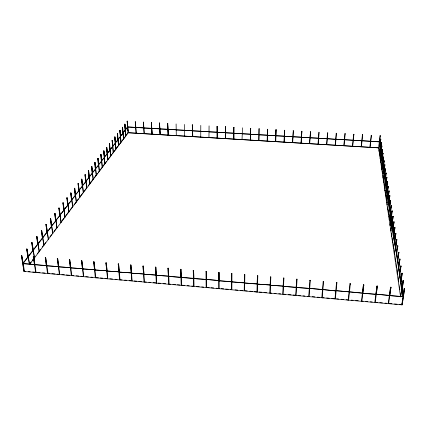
<?xml version="1.0" encoding="UTF-8"?>
<svg xmlns="http://www.w3.org/2000/svg" width="426" height="426" viewBox="0 0 426 426"><rect width="100%" height="100%" fill="white"/><g stroke="black" fill="none" stroke-linecap="round" stroke-linejoin="round"><path stroke-width="0.64" d="M225.46 126.82L225.413 138.631L225.46 126.82L225.7 138.551M335.182 145.138L336.199 133.237L336.46 133.349L336.199 133.237M335.368 298.732L336.934 282.592L336.529 282.56L334.974 298.935M335.443 145.154L336.46 133.253M230.184 289.44L231.856 289.589L231.962 273.63L231.52 273.817L231.478 289.552M231.526 281.629L219.097 280.777L231.472 281.852L231.574 273.598M233.821 127.305L233.698 139.132L233.821 127.305L233.98 139.046M242.458 127.805L242.043 139.536M244.583 290.713L244.859 274.733L244.476 274.695L244.199 290.676M244.332 282.742L231.856 281.884L244.284 282.965L244.476 274.695M250.616 128.279L250.35 140.133L250.616 128.279L250.632 140.053M258.992 140.553L259.051 128.764L258.742 140.537M257.325 292.071L257.826 275.835L257.395 276.027L256.937 292.034L254.37 291.576M257.203 283.86L244.673 283.002L257.166 284.089L257.432 275.803M323.185 281.421L323.579 281.682L323.185 281.421L321.816 297.54M327.519 132.736L326.582 144.616M326.838 144.632L327.775 132.747M267.379 141.059L267.517 129.259L267.129 141.043M276.005 129.749L275.521 141.645L276.005 129.749L275.792 141.565M270.206 292.976L270.851 276.948L270.457 276.916L269.786 293.173L271.527 293.093M284.233 142.071L284.525 130.244L283.982 142.055M283.114 294.116L283.934 278.066L283.54 278.034L282.726 294.084M292.705 142.582L293.322 130.75L292.449 142.566M301.198 143.093L301.896 131.251L300.942 143.077M310.304 280.319L309.91 280.287L310.304 280.319L309.1 296.65L307.46 296.267M319.122 132.246L318.265 144.116M308.722 296.379L309.91 280.287M318.009 144.105L318.866 132.23M295.676 295.463L296.693 279.158L297.087 279.19L296.065 295.495M296.192 287.246L283.498 286.373L296.171 287.475L296.693 279.158M309.718 143.605L310.495 131.746L309.462 143.589M323.584 281.453L322.205 297.806L324.122 297.742M297.087 279.19L296.672 279.381M310.495 131.746L310.24 131.735M344.906 133.743L345.172 133.855L344.906 133.743L343.814 145.655M345.172 133.759L344.07 145.671M353.644 134.249L353.915 134.36L353.644 134.249L352.467 146.177M353.91 134.265L352.728 146.193M362.409 134.754L362.686 134.872L362.409 134.754L361.152 146.698M362.675 134.77L361.413 146.714M349.943 283.705L350.353 283.966L349.943 283.705L348.191 299.867M350.348 283.737L348.596 300.138L346.269 299.696M371.206 135.266L371.483 135.377L371.206 135.266L369.864 147.22M371.467 135.282L370.125 147.236M378.618 147.849L380.024 135.777L380.306 135.889L380.024 135.777M379.161 145.479L380.29 135.793M380.556 139.105L380.839 139.222L380.556 139.105L379.124 151.294L379.39 151.31M362.441 293.003L349.464 291.879L362.457 293.242L363.421 284.856L363.825 284.887L361.876 301.075M379.965 146.496L380.823 139.121M363.421 284.856L361.477 301.044L363.17 301.193M377.83 302.487L375.226 302.258L377.367 286.043L376.962 286.011L375.908 294.409L362.856 293.274L363.825 284.887M380.498 149.979L381.366 142.534L381.094 142.518L379.646 154.819L379.912 154.835M380.439 150.234L381.366 142.534M381.653 146.011L381.941 146.134L381.653 146.011L380.173 158.429L380.45 158.445M380.966 154.159L381.925 146.027M382.218 149.59L380.706 162.013L380.998 162.146L380.722 162.13L382.218 149.59L382.5 149.611L381.6 157.199M283.54 278.034L283.934 278.066M301.64 131.235L301.896 131.251M381.51 157.705L382.5 149.611M382.804 153.264L383.102 153.392L382.804 153.264L381.281 165.916L381.558 165.938M382.175 160.943L383.086 153.28M381.834 169.686L383.4 157.024L383.682 157.04L382.681 165.41M381.85 169.804L383.4 157.024M382.665 165.272L383.682 157.04M384.012 160.884L384.321 161.017L384.012 160.884L382.442 173.787L382.724 173.808L382.42 173.67M383.427 167.935L384.3 160.9M384.641 164.841L384.955 164.979L384.641 164.841L383.043 177.876L383.331 177.892M383.895 173.398L384.934 164.862M385.285 168.904L385.605 169.047L385.285 168.904L383.661 182.067L383.954 182.088L383.64 181.939M384.609 176.896L385.583 168.925M385.951 173.078L386.27 173.222L385.951 173.078L384.295 186.37L384.593 186.391M385.179 181.806L386.249 173.094M386.627 177.36L386.952 177.509L386.627 177.36L384.944 190.789L385.248 190.811L384.928 190.656M385.956 184.98L386.936 177.381M385.594 195.188L387.33 181.764L387.66 181.918L387.33 181.764M385.615 195.326L387.351 181.897M386.547 190.491L387.639 181.785M388.043 186.284L388.379 186.444L388.043 186.284L386.281 199.847L386.59 199.874L386.398 198.58M388.07 186.423L386.302 199.991L386.611 200.012M387.266 194.703L388.358 186.306M388.219 197.989L387.905 197.968L388.624 202.68L388.943 202.701L388.219 197.989L389.103 190.96L388.784 190.939L387.01 204.784L387.303 204.661M388.075 198.788L389.103 190.96M376.962 286.011L374.827 302.22M376.254 294.478L377.367 286.043M387.735 209.714L389.545 195.72L389.865 195.742L388.8 204.102M388.73 204.315L389.865 195.742M390.328 200.646L390.679 200.816L390.328 200.646L388.459 214.629L388.784 214.651M390.349 200.795L388.48 214.784L388.805 214.805M389.481 209.746L390.653 200.667M391.132 205.71L389.226 219.843L389.577 220.024L389.252 220.002L391.132 205.71L391.462 205.737L391.153 205.864M390.354 214.273L391.462 205.737M391.957 210.929L390.019 225.205L390.376 225.397L390.04 225.37L391.957 210.929L392.298 210.955L391.984 211.088M391.143 219.427L392.298 210.955M392.815 216.307L390.834 230.732L391.196 230.929L390.86 230.903L392.815 216.307L393.155 216.328L392.181 223.756L393.022 229.209L392.676 229.183L391.84 223.73L392.181 223.756M391.979 224.891L393.155 216.328M391.696 236.6L393.693 221.845L394.039 221.871L393.049 229.38L393.912 235.003L393.56 234.976L392.703 229.353L393.049 229.38M392.841 230.525L394.039 221.871M394.598 227.564L392.538 242.298L392.91 242.506L392.564 242.479L394.598 227.564L394.955 227.59L393.768 236.398M393.741 236.222L394.955 227.59M395.536 233.459L393.432 248.353L393.81 248.566L393.459 248.539L395.536 233.459L395.892 233.485L394.684 242.394M394.657 242.213L395.892 233.485M395.632 248.582L396.867 239.572L396.505 239.545L394.354 254.599L394.71 254.631L394.529 253.417M396.505 239.545L394.38 254.791L394.737 254.823M395.557 248.736L396.867 239.572M389.396 295.346L376.291 294.206L389.428 295.585L390.573 287.172L390.983 287.209L388.645 303.445M390.573 287.172L388.24 303.408M389.769 295.649L390.983 287.209M397.501 245.829L397.9 246.052L397.501 245.829L395.333 261.25L395.695 261.276M396.675 254.104L397.873 245.861M396.313 267.917L398.534 252.325L398.906 252.357L397.618 261.575M397.586 261.372L398.906 252.357M398.853 267.107L398.475 267.075L399.519 273.902L399.902 273.934L398.853 267.107L399.982 259.072L399.599 259.04L397.298 274.594L397.676 274.626M399.599 259.04L397.33 274.807L397.708 274.839M398.731 267.496L399.982 259.072M398.347 281.714L400.701 265.989L401.127 266.229L400.701 265.989M398.379 281.932L400.733 266.197M399.71 275.239L401.09 266.016M401.058 281.437L400.664 281.405L401.782 288.716L402.181 288.753L401.058 281.437L402.24 273.21L401.84 273.178L399.466 289.302L399.86 289.339M400.887 282.113L402.24 273.21M270.851 276.948L270.457 276.916M293.322 130.75L293.067 130.739M402.219 288.982L401.819 288.95L403.012 296.768L389.833 295.623L403.385 296.565L402.219 288.982L403.465 280.883L403.028 280.622L400.557 296.704L378.602 147.747M400.589 296.938L403.028 280.622M401.995 289.984L403.427 280.659M402.975 296.528L404.253 288.338L404.663 288.375L402.16 304.878L23.957 271.437L21.46 255.653L21.817 255.685L23.148 263.524M401.755 304.84L404.253 288.338M402.128 304.633L404.663 288.375M284.525 130.244L284.781 130.255M257.826 275.835L257.395 276.027M244.859 274.733L244.423 274.919M276.261 129.765L275.984 129.845M267.517 129.259L267.768 129.27M231.962 273.63L231.52 273.817M219.065 272.752L218.74 272.502L219.065 272.752L219.134 288.695M259.306 128.78L259.051 128.764M206.594 287.353L206.349 271.442L205.966 271.41L206.28 271.66M206.472 279.451L218.778 280.521L206.472 279.451L206.349 271.442M250.866 128.29L250.584 128.37M193.676 286.213L193.255 270.324L193.633 270.356L193.841 278.3M193.255 270.324L193.393 278.54L181.194 277.48L180.981 269.275L180.603 269.243L181.194 285.111M191.764 286.043L194.048 286.245L193.633 270.356M181.567 285.143L180.981 269.275M234.071 127.321L233.783 127.395M169.138 284.046L168.387 268.199L168.009 268.167L168.68 284.233L170.411 284.158M168.392 276.144L156.225 275.313L168.392 276.144L168.009 268.167M225.711 126.836L225.423 126.911M217.441 138.056L217.127 126.336L217.154 138.136L217.127 126.336M155.943 275.063L143.828 274.232L155.943 275.063L155.479 267.097L155.852 267.129L156.353 275.702M156.31 283.136L155.479 267.097M156.683 283.173L155.852 267.129M217.377 126.352L217.09 126.431M208.958 137.545L209.07 125.872M144.462 281.863L143.381 266.064L143.008 266.032L143.999 282.049L146.347 282.028M143.557 273.987L131.485 273.162L143.557 273.987L143.008 266.032M200.752 137.05L200.79 125.388M131.224 272.912L119.205 272.092L131.224 272.912L130.59 264.972L130.963 265.004L131.639 273.551M129.216 280.516L131.847 280.75L130.59 264.972M132.108 281L130.963 265.004M120.015 279.701L118.609 263.95L118.236 263.918L119.541 279.887L121.99 279.877M192.818 136.57L192.291 124.898L192.525 136.655L192.291 124.898M118.95 271.847L106.985 271.032L118.95 271.847L118.236 263.918M192.536 124.914L192.238 124.988M184.415 136.07L184.309 124.435M106.734 270.787L94.817 269.972L106.734 270.787L105.941 262.869L106.308 262.901L107.16 271.421M107.762 278.844L106.308 262.901M104.913 278.37L107.517 278.599L105.941 262.869M176.284 135.58L176.103 123.961M95.797 277.56L94.066 261.857L93.704 261.825L95.312 277.747L98.401 277.795M94.577 269.727L82.708 268.918L94.577 269.727L93.704 261.825M168.419 135.106L167.679 123.471L168.121 135.186L167.679 123.471M83.411 276.469L81.52 260.781L81.888 260.813L82.905 269.312M82.474 268.678L70.652 267.874L82.474 268.678L81.52 260.781M80.834 276.24L83.773 276.501L81.888 260.813M167.924 123.487L167.62 123.561M71.802 275.441L69.757 259.78L69.395 259.748L71.307 275.622L73.735 275.611M160.336 134.621L159.526 122.997L160.038 134.696L159.526 122.997M70.428 267.629L58.655 266.83L70.428 267.629L69.395 259.748M152.279 134.137L151.4 122.528L151.975 134.211L151.4 122.528M159.771 123.013L159.468 123.087M58.437 266.591L46.711 265.792L58.437 266.591L57.329 258.715L57.691 258.747L58.788 266.57M59.39 274.568L57.329 258.715M59.746 274.6L57.691 258.747M151.645 122.544L151.336 122.619M48.026 273.338L45.678 257.725L45.316 257.693L47.526 273.519L49.943 273.508M45.316 257.693L46.354 265.76L34.825 264.759L33.718 256.702L33.207 256.873L35.715 272.475M143.296 122.06L144.185 133.743L143.541 122.07M34.623 264.519L22.993 263.726L28.159 256.99L27.812 256.958L22.796 263.492L34.623 264.519L33.361 256.67M24.468 271.255L21.817 255.685M23.957 271.437L22.908 264.136M29.596 263.918L31.071 261.947M32.179 260.472L33.287 258.992M34.948 256.782L34.176 257.815L34.517 257.842L32.078 242.607L31.732 242.58L32.908 251.026M37.27 253.683L39.16 251.644L36.961 236.382L36.625 236.355L37.701 244.407M40.465 249.428L38.963 251.425L39.298 251.457L36.961 236.382M42.339 246.926L43.468 245.424M45.587 242.596L43.601 245.243L43.931 245.269L41.689 230.359L41.359 230.333L42.392 238.288M50.023 236.68L51.562 234.625M53.953 231.44L55.817 228.948M61.568 221.28L63.889 218.187M65.535 215.998L64.661 217.154L64.97 217.18L63.256 202.882L62.947 202.856L63.746 210.082M66.286 214.992L68.165 212.489M69.385 210.859L68.655 211.834L68.959 211.86L67.196 197.861L66.887 197.84L67.734 205.625M70.114 209.885L71.941 207.451M73.996 204.714L76.265 202.105L74.742 188.249L74.438 188.228L75.189 195.55M76.456 201.429L78.379 198.867M80.381 196.2L82.617 193.212M84.183 191.125L86.004 188.702M88.054 185.96L92.458 180.091M92.943 179.447L93.699 178.441M94.45 177.434L97.527 173.334M98.262 172.349L99.269 171.385L98.108 158.477L97.831 158.456L98.433 165.613M99.45 170.767L102.229 167.439L101.106 154.654L100.834 154.638L101.415 161.72M106.495 161.374L102.048 167.301L102.315 167.322L101.106 154.654M108.508 158.685L110.675 156.161L109.407 143.727L109.897 150.314M111.612 154.553L110.494 156.038L109.668 143.743M112.352 153.557L113.433 152.476L112.129 140.266L112.656 147.428M113.54 151.975L116.048 148.988L114.786 136.884L115.313 144.26M116.149 148.498L117.922 146.134M118.7 145.096L121.101 142.241L119.908 130.361L120.414 137.731M121.245 141.698L123.465 139.084L122.56 127.321M126.437 134.781L128.013 132.678L378.879 147.865L127.944 132.768M135.223 121.591L136.171 133.263L135.463 121.602M36.066 272.507L33.718 256.702M27.962 256.761L32.813 250.44L33.159 250.467L28.313 256.787L27.962 256.761L26.684 249.008L27.035 249.04L29.575 264.44L128.253 132.688L127.166 121.122L127.805 130.851M32.962 250.243L37.658 244.125L37.994 244.151L33.303 250.275L32.962 250.243L31.732 242.58M37.802 243.938L42.35 238.012L42.68 238.038L38.138 243.965L37.802 243.938L36.625 236.355M42.488 237.83L46.892 232.09L47.222 232.117L42.818 237.857L42.488 237.83L41.359 230.333M47.03 231.914L51.626 226.371L47.355 231.941L47.03 231.914L45.944 224.497L46.274 224.518L48.426 239.268L47.968 239.423L48.292 239.449L46.274 224.518M51.429 226.174L55.891 220.801L51.429 226.174L50.39 218.836L50.715 218.863L52.781 233.453L52.462 233.432M55.699 220.609L60.039 215.396L55.699 220.609L54.704 213.351L55.023 213.373L57.004 227.814L56.562 227.958L56.882 227.979L55.023 213.373M59.848 215.21L64.06 210.146L59.848 215.21L58.884 208.026L59.198 208.048L61.11 222.34L60.673 222.478L60.987 222.5L59.198 208.048M63.868 209.97L67.963 205.05L63.868 209.97L62.947 202.856M67.777 204.879L71.76 200.098L67.777 204.879L66.887 197.84M71.573 199.927L75.45 195.284L71.573 199.927L70.716 192.967L71.02 192.989L72.718 206.839L72.303 206.967L72.606 206.988L71.02 192.989M75.264 195.119L79.039 190.603L75.264 195.119L74.438 188.228M78.853 190.443L82.527 186.05L78.853 190.443L78.059 183.622L78.357 183.643L79.923 197.217L79.529 197.334L79.822 197.355L78.357 183.643M82.34 185.896L85.924 181.62L82.34 185.896L81.579 179.138L81.872 179.16L83.384 192.6L82.99 192.712L83.283 192.733L81.872 179.16M85.738 181.465L89.231 177.307L85.738 181.465L85.008 174.782L85.296 174.798L86.75 188.106L86.366 188.217L86.648 188.239L85.296 174.798M89.045 177.157L92.453 173.105L89.045 177.157L88.342 170.538L88.624 170.554L90.024 183.728L89.748 183.707M92.266 172.961L95.589 169.01L92.266 172.961L91.59 166.406L91.867 166.422L93.219 179.468M95.408 168.872L98.646 165.022L95.408 168.872L94.748 162.381L95.025 162.397L96.329 175.315L96.052 175.294M98.827 164.415L101.628 161.135L98.465 164.883L97.831 158.456M101.447 161.001L104.53 157.343L101.447 161.001L100.834 154.638M104.354 157.21L107.368 153.642L104.354 157.21L103.763 150.91L104.934 163.456M107.187 153.514L110.132 150.032L107.187 153.514L106.622 147.274L107.927 159.83L106.883 147.29M109.956 149.909L112.831 146.512L109.956 149.909L109.407 143.727M112.656 146.39L115.467 143.072L112.656 146.39L112.129 140.266M115.292 142.955L118.045 139.712L115.292 142.955L114.786 136.884M117.869 139.6L120.558 136.432L117.869 139.6L117.379 133.583L118.529 145.676L117.629 133.599M120.382 136.32L123.013 133.226L120.382 136.32L119.908 130.361M125.244 129.983L127.523 127.017L135.612 127.401L127.832 126.937L125.244 129.983L124.802 124.131L125.926 135.803L123.54 138.988L122.629 127.225M27.908 257.549L26.684 249.008M47.03 233.006L45.944 224.497M51.338 226.621L50.39 218.836M55.566 220.732L54.704 213.351M59.805 215.982L58.884 208.026M71.493 200.369L70.716 192.967M78.778 190.869L78.059 183.622M82.271 186.311L81.579 179.138M85.669 181.881L85.008 174.782M89.018 177.908L88.342 170.538M92.309 174.383L91.59 166.406M95.376 169.607L94.748 162.381M104.295 157.625L103.763 150.91M107.214 154.862L106.622 147.274M117.901 141.022L117.379 133.583M125.223 130.702L124.802 124.131M29.421 264.642L27.035 249.04M34.027 258.007L34.368 258.039L32.078 242.607M43.798 245.451L41.689 230.359M52.654 233.629L50.715 218.863M68.538 211.988L68.842 212.01L67.196 197.861M89.646 183.84L89.929 183.856L88.624 170.554M92.847 179.575L93.124 179.591L91.867 166.422M95.962 175.416L96.239 175.437L95.025 162.397M104.849 163.568L104.035 150.926M113.098 152.567L112.384 140.282M115.718 149.073L115.041 136.9M120.776 142.327L120.159 130.377M125.611 135.883L125.047 124.147M128.183 132.784L127.411 121.138M381.382 142.635L381.094 142.518M382.239 149.702L382.516 149.718M379.108 151.187L379.124 149.537M379.63 154.713L379.896 154.729M383.416 157.141L383.704 157.157M380.157 158.318L380.626 159.643M381.265 165.805L381.542 165.82M103.678 151.017L103.944 151.033M100.749 154.75L101.015 154.766M97.74 158.573L98.012 158.594M383.022 177.749L383.315 177.77M94.657 162.498L94.934 162.519M91.489 166.529L91.771 166.545M384.273 186.242L384.572 186.258M99.088 171.247L99.359 171.268L98.108 158.477M88.241 170.661L88.528 170.682M389.124 191.098L388.784 190.939M84.907 174.91L85.195 174.932M389.891 195.891L389.545 195.72M81.478 179.271L81.765 179.293M77.953 183.76L78.251 183.776M387.713 209.565L388.033 209.587M74.332 188.367L74.63 188.388M70.604 193.111L70.908 193.132M392.841 216.472L393.182 216.493M66.77 197.989L67.079 198.01M394.066 222.042L393.693 221.845M76.073 201.94L76.371 201.961L74.742 188.249M62.824 203.01L63.139 203.037M394.625 227.734L394.982 227.761M58.761 208.181L59.076 208.207M395.562 233.64L395.924 233.666M54.576 213.511L54.895 213.538M396.531 239.731L396.899 239.758M50.257 219.001L50.582 219.028M45.806 224.667L46.136 224.694M398.938 252.554L398.534 252.325M41.215 230.509L41.551 230.535M399.631 259.248L400.014 259.274M395.301 261.053L395.669 261.079M36.476 236.542L36.817 236.568M31.583 242.767L31.929 242.799M402.277 273.428L401.84 273.178M26.529 249.205L26.881 249.231M403.06 280.851L403.465 280.883M21.3 255.856L21.657 255.888M33.207 256.873L33.563 256.905M45.167 257.895L45.529 257.927M57.185 258.923L57.547 258.955M69.262 259.956L69.624 259.988M81.393 260.989L81.755 261.021M93.576 262.033L93.944 262.065M105.824 263.076L106.191 263.108M118.124 264.131L118.497 264.163M130.489 265.185L130.857 265.217M142.907 266.245L143.28 266.277M155.383 267.315L155.762 267.347M167.924 268.385L168.302 268.417M180.523 269.461L180.901 269.493M193.18 270.542L193.558 270.574M363.431 285.085L363.841 285.122M376.983 286.245L377.393 286.277M390.605 287.406L391.009 287.443M404.29 288.578L404.7 288.61M399.434 289.078L399.822 289.11M34.975 264.551L46.503 265.552M181.274 277.262L193.468 278.322M375.886 294.174L362.856 293.274M180.821 277.448L168.68 276.394L180.901 277.23L180.603 269.243M24.117 271.229L25.736 271.367M28.265 271.596L30.166 271.761M32.701 271.985L35.864 272.267M37.493 272.411L40.039 272.635M42.579 272.858L45.124 273.082M51.86 273.678L55.055 273.961M56.972 274.131L59.528 274.355M61.813 274.557L64.379 274.786M66.307 274.956L69.518 275.239M76.318 275.84L78.895 276.069M85.717 276.671L88.31 276.9M90.898 277.129L92.841 277.299M100.355 277.965L102.959 278.194M109.839 278.801L112.459 279.035M115.073 279.264L117.038 279.44M124.616 280.111L126.586 280.281M134.19 280.958L136.831 281.187M138.812 281.362L141.453 281.597M148.86 282.252L150.745 282.417M153.259 282.64L155.772 282.864M158.035 283.061L160.559 283.285M163.083 283.508L165.613 283.732M172.945 284.382L175.485 284.605M177.386 284.77L179.921 284.999M182.2 285.196L184.751 285.425M187.302 285.649L189.213 285.819M196.61 286.474L199.171 286.698M201.732 286.927L203.655 287.092M209.166 287.582L206.147 287.545L205.966 271.41M211.094 287.752L213.671 287.981M216.243 288.205L218.171 288.375M221.137 288.642L223.719 288.865M225.658 289.041L228.245 289.27M235.104 289.872L237.703 290.106M240.301 290.335L242.9 290.564M245.232 290.772L247.192 290.942M249.801 291.171L252.41 291.405M259.333 292.018L261.953 292.247M263.923 292.422L266.543 292.651M274.163 293.328L276.139 293.498M278.774 293.732L280.75 293.908M283.78 294.174L285.766 294.35M288.413 294.584L291.059 294.819M293.045 294.994L295.692 295.229M297.982 295.431L300.506 295.655M303.035 295.878L304.931 296.043M312.29 296.693L314.83 296.922M317.37 297.146L319.91 297.369M326.678 297.966L329.229 298.195M331.779 298.418L334.335 298.642M336.652 298.85L338.574 299.02M341.141 299.244L343.702 299.473M351.168 300.133L353.101 300.303M355.678 300.532L358.255 300.756M365.764 301.422L367.702 301.592M370.295 301.821L372.233 301.991M379.784 302.662L382.383 302.891M384.987 303.12L386.941 303.291M389.3 303.504L391.915 303.733M394.529 303.962L397.144 304.196M399.103 304.366L401.718 304.601M21.46 255.653L22.796 263.492M45.678 257.725L46.849 265.531M379.561 152.449L379.811 154.159M379.997 155.421L380.173 156.587M381.27 163.983L381.451 165.208M381.744 167.194L381.93 168.446M382.979 175.507L383.144 176.636M383.416 178.473L383.592 179.634M384.305 184.474L384.486 185.667M384.683 187.003L384.864 188.228M386.015 195.997L386.206 197.286M386.872 201.754L387.042 202.92M388.145 210.348L388.326 211.578M388.991 216.073L389.183 217.335M391.558 233.384L391.744 234.614M392.415 239.162L392.607 240.429M401.936 303.36L402.16 304.878M63.256 202.882L65.087 217.02M69.757 259.78L70.78 267.608M94.066 261.857L94.934 269.706M118.609 263.95L119.312 271.825M122.384 127.209L122.816 133.839M127.166 121.122L127.875 130.75M143.381 266.064L143.924 273.966M168.387 268.199L168.765 276.123M219.124 272.534L219.161 281.165M218.74 272.502L218.756 288.658M336.934 282.592L336.529 282.56M322.892 289.568L335.747 290.915L322.892 289.568M327.306 138.716L335.688 139.313L327.306 138.716M322.498 289.536L309.707 288.423L322.498 289.536M327.046 138.706L318.685 138.306L327.046 138.706M309.313 288.386L296.56 287.513L309.313 288.386M318.435 138.194L310.096 137.8L318.435 138.194M309.846 137.689L301.533 137.294L309.846 137.689M283.13 286.112L270.494 285.244L283.13 286.112M301.288 137.183L292.997 136.789L301.288 137.183M270.137 284.983L257.549 284.121L270.137 284.983M292.758 136.677L284.488 136.288L292.758 136.677M284.248 136.176L276.005 135.787L284.248 136.176M275.771 135.676L267.549 135.287L275.771 135.676M267.32 135.175L259.12 134.792L267.32 135.175M258.896 134.68L250.717 134.291L258.896 134.68M206.093 279.419L193.771 278.577L206.093 279.419M250.493 134.185L242.341 133.796L250.493 134.185M242.122 133.689L233.991 133.306L242.122 133.689M233.778 133.194L225.668 132.811L233.778 133.194M225.455 132.704L217.372 132.321L225.455 132.704M217.159 132.214L209.097 131.836L217.159 132.214M208.894 131.725L200.848 131.346L208.894 131.725M200.651 131.24L192.627 130.862L200.651 131.24M192.43 130.755L184.431 130.377L192.43 130.755M184.24 130.271L176.263 129.893L184.24 130.271M176.071 129.786L168.116 129.413L176.071 129.786M167.929 129.307L159.995 128.934L167.929 129.307M159.814 128.828L151.901 128.455L159.814 128.828M151.72 128.348L143.834 127.981L151.72 128.348M143.653 127.875L135.787 127.502L143.653 127.875M125.175 130.079L122.842 133.114L125.175 130.079M344.357 139.728L335.949 139.227L344.357 139.728M353.053 140.239L344.618 139.739L353.053 140.239M361.78 140.756L353.314 140.255L361.78 140.756M370.529 141.272L362.041 140.772L370.529 141.272M379.31 141.789L370.79 141.288L379.587 141.906L380.093 145.191L379.31 141.789M380.109 145.293L379.843 145.277L380.631 148.658L380.109 145.293M380.647 148.765L380.375 148.749L381.174 152.21L380.647 148.765M381.19 152.322L380.919 152.3L381.733 155.852L381.19 152.322M381.755 155.964L381.478 155.943L382.026 159.564L382.308 159.58L381.755 155.964M382.324 159.691L382.047 159.675L382.612 163.387L382.899 163.403L382.324 159.691M382.915 163.52L382.633 163.504L383.214 167.306L383.501 167.327L382.915 163.52M383.517 167.445L383.23 167.429L383.826 171.327L384.119 171.348L383.517 167.445M384.14 171.47L383.847 171.449L384.46 175.459L384.753 175.475L384.14 171.47M384.774 175.603L384.481 175.581L385.109 179.692L385.408 179.713L384.774 175.603M385.429 179.841L385.125 179.82L385.775 184.043L386.078 184.064L385.429 179.841M386.094 184.197L385.791 184.176L386.457 188.51L386.765 188.532L386.094 184.197M386.787 188.67L386.478 188.649L387.159 193.106L387.468 193.127L386.787 188.67M387.49 193.266L387.181 193.244L387.878 197.824L388.198 197.845L387.49 193.266M388.965 202.851L388.645 202.829L389.385 207.675L389.71 207.696L388.965 202.851M389.737 207.851L389.412 207.829L390.173 212.819L390.504 212.84L389.737 207.851M390.53 212.995L390.2 212.973L390.983 218.112L391.318 218.133L390.53 212.995M391.345 218.293L391.009 218.272L391.819 223.565L392.16 223.586L391.345 218.293M393.938 235.179L393.592 235.152L394.476 240.951L394.833 240.978L393.938 235.179M394.859 241.164L394.503 241.132L395.419 247.123L395.781 247.149L394.859 241.164M395.813 247.336L395.45 247.309L396.393 253.491L396.76 253.518L395.813 247.336M396.792 253.715L396.425 253.683L397.399 260.068L397.772 260.1L396.792 253.715M397.804 260.302L397.431 260.27L398.443 266.868L398.821 266.9L397.804 260.302M399.934 274.152L399.551 274.12L400.632 281.181L401.026 281.213L399.934 274.152M349.059 291.842L336.146 290.718L349.059 291.842"/></g></svg>
